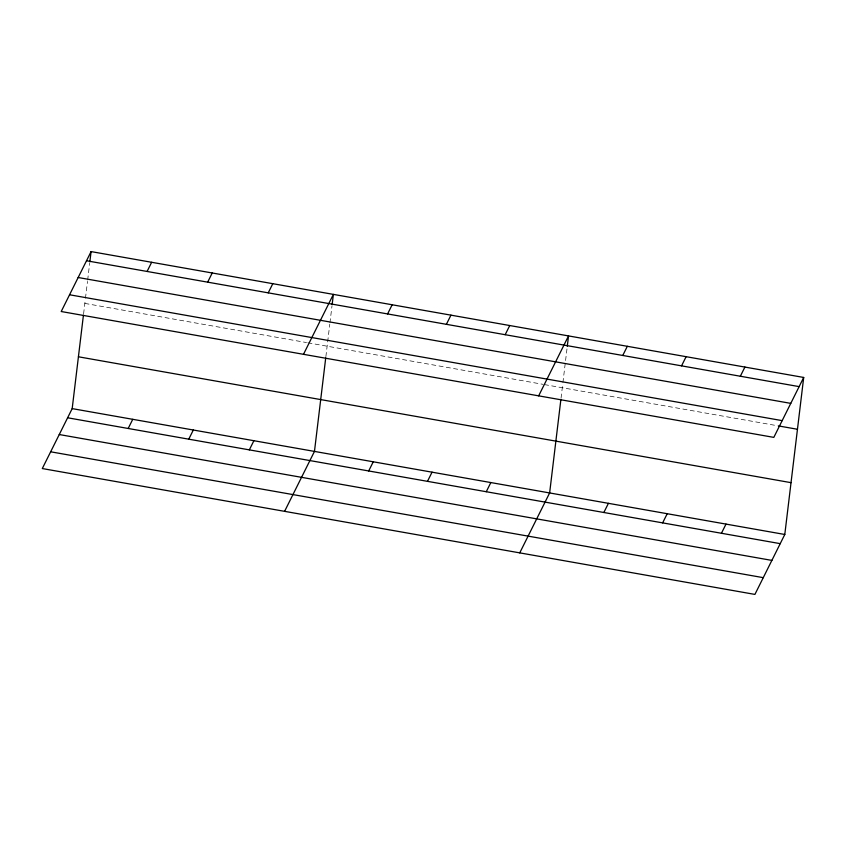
<?xml version="1.0" encoding="UTF-8"?>
<svg xmlns="http://www.w3.org/2000/svg" width="846" height="846" viewBox="0 0 846 846"><rect width="100%" height="100%" fill="white"/><g stroke="black" fill="none" stroke-linecap="round" stroke-linejoin="round"><path stroke-width="0.63" stroke-dasharray="4.23 3.17" d="M83.595 313.824L85.319 299.516M85.467 298.226L87.498 281.38M87.656 280.089L89.676 263.243M325.879 356.621L329.792 324.177M329.94 322.886L331.97 306.041M561.046 398.149L562.77 383.851M562.918 382.551L567.137 347.579M84.843 303.407L306.516 342.556M307.807 342.789L543.132 384.348M544.401 384.581L777.009 425.665"/><path stroke-width="1.27" d="M803.7 377.453L773.815 437.382L61.208 311.518L91.082 251.59L803.7 377.453L784.792 534.482L754.918 594.41L42.3 468.547L72.185 408.618L83.437 315.124M89.835 261.953L91.082 251.59M325.721 357.921L314.469 451.404L284.594 511.344M332.129 304.75L333.377 294.387L303.492 354.315M560.887 399.46L549.636 492.943L519.751 552.872M567.285 346.278L568.533 335.915L538.659 395.854M147.088 271.45L151.656 262.281M128.18 428.478L132.759 419.309M207.661 282.152L212.23 272.983M188.753 439.18L193.322 430.011M268.235 292.853L272.803 283.685M249.327 449.871L253.895 440.713M387.595 313.929L392.163 304.761M368.687 470.958L373.266 461.789M446.381 324.314L450.96 315.146M427.484 481.342L432.052 472.174M505.178 334.699L509.747 325.53M486.27 491.727L490.839 482.558M622.762 355.468L627.33 346.3M603.854 512.496L608.422 503.328M681.548 365.853L686.117 356.684M662.64 522.881L667.219 513.712M740.335 376.237L744.914 367.069M721.437 533.266L726.005 524.097M86.514 260.758L799.132 386.622M78.16 277.509L790.777 403.373M69.552 294.768L782.169 420.631M778.288 425.887L797.461 429.271M78.424 356.79L791.031 482.664M72.185 408.618L784.792 534.482M67.606 417.776L780.224 543.65M59.262 434.537L771.869 560.401M50.654 451.796L763.272 577.659"/></g></svg>
